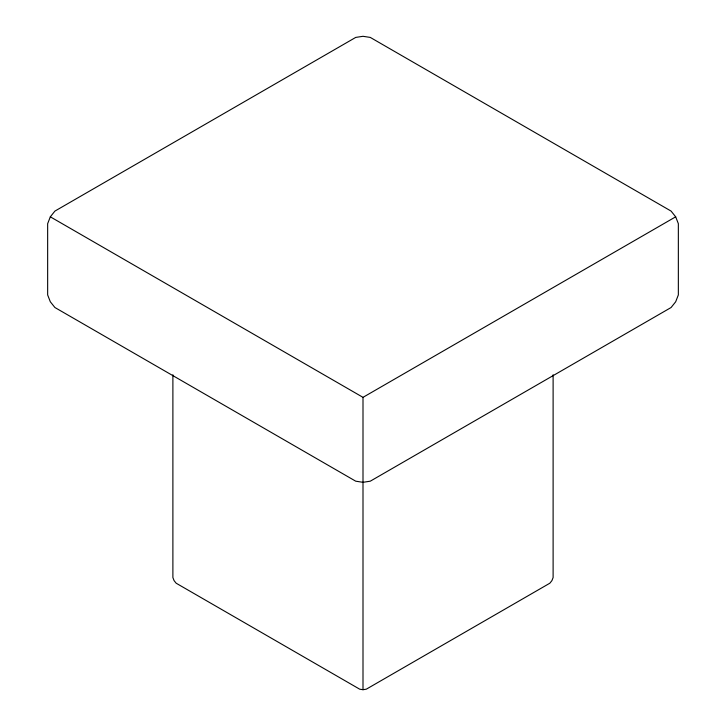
<?xml version="1.0" encoding="UTF-8"?>
<svg xmlns="http://www.w3.org/2000/svg" width="726" height="726" viewBox="0 0 726 726"><rect width="100%" height="100%" fill="white"/><g stroke="black" fill="none" stroke-linecap="round" stroke-linejoin="round"><path stroke-width="1.09" d="M50.321 216.82L47.653 223.681L47.653 294.928L50.321 301.78L54.922 307.525L355.731 481.193L363 482.309L370.269 481.193L671.078 307.525L675.679 301.78L678.347 294.928L678.347 223.681L675.679 216.82L671.078 211.084L370.269 37.416L363 36.3L355.731 37.416L54.922 211.084L50.321 216.82L363 397.349L675.679 216.82M172.888 374.77L172.888 577.551L174.086 580.637L176.164 583.214L359.724 689.201L363 689.7L366.276 689.201L549.836 583.214L551.914 580.637L553.112 577.551L553.112 374.77M363 397.349L363 689.7"/></g></svg>
